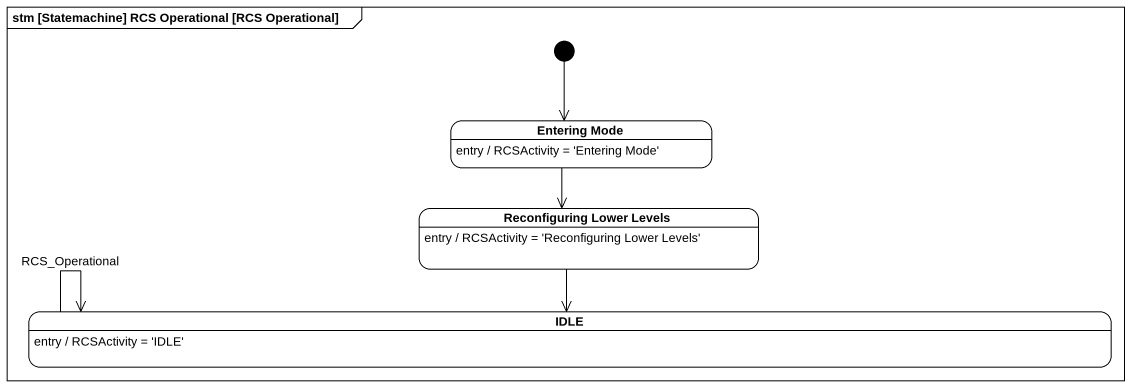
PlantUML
@startuml
mainframe stm [Statemachine] RCS Operational [RCS Operational]
hide empty description
state "Entering Mode" as Entering_Mode
Entering_Mode : entry / RCSActivity = 'Entering Mode'
state "Reconfiguring Lower Levels" as Reconfiguring_Lower_Levels
Reconfiguring_Lower_Levels : entry / RCSActivity = 'Reconfiguring Lower Levels'
state IDLE
IDLE : entry / RCSActivity = 'IDLE'
[*] --> Entering_Mode
Entering_Mode --> Reconfiguring_Lower_Levels
Reconfiguring_Lower_Levels --> IDLE
IDLE --> IDLE : RCS_Operational
@enduml
